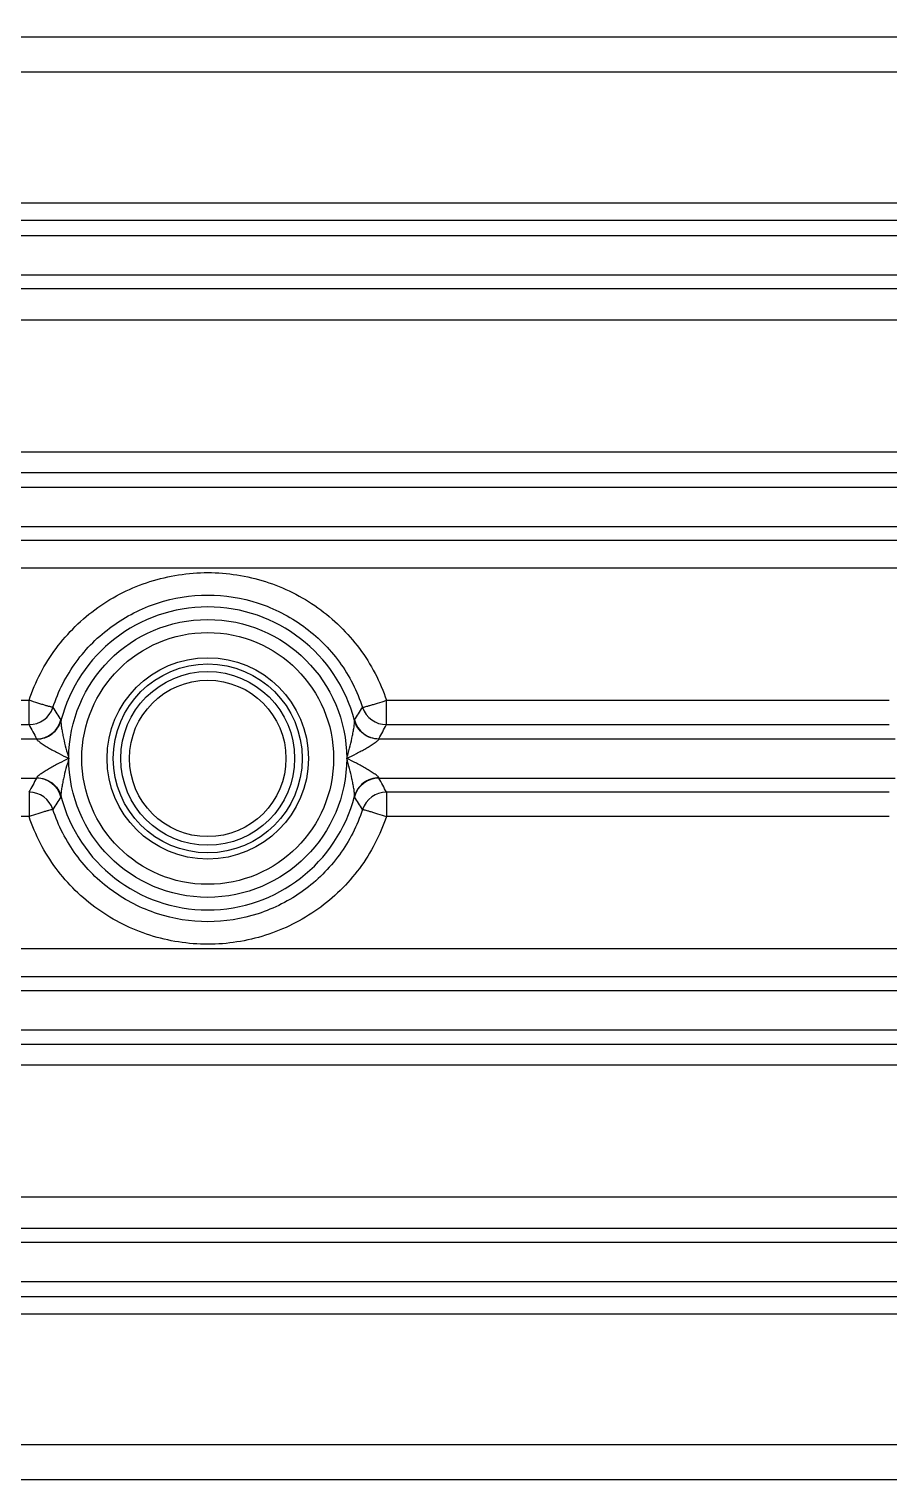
# Model space of a CAD drawing. Header units: millimetres. Extents: x -6 to 705, y -10 to 538.
# Drawn here: x 196.914 to 198.016, y 217.996 to 219.855 of the extents above; entities that cross this region are included whole.
import ezdxf

# ---------------------------------------------------------------- set-up
doc = ezdxf.new("R2010")
doc.units = ezdxf.units.MM
doc.linetypes.add('HIDDEN', pattern=[9.525, 6.35, -3.175])
doc.layers.add('DEFAULT_2', color=8, linetype='HIDDEN')

msp = doc.modelspace()

# ---------------------------------------------------------------- linework, layer by layer
at = {"color": 8, "linetype": 'Continuous', "lineweight": -3}
for p, q in [((199.2718, 219.8447), (195.014, 219.8447)), ((199.2718, 219.8), (195.014, 219.8)), ((195.014, 219.6328), (199.2718, 219.6328)), ((195.014, 219.6106), (199.2718, 219.6106)), ((194.9707, 219.5909), (199.3152, 219.5909)), ((194.9707, 219.5404), (199.3152, 219.5404)), ((199.2718, 219.5226), (195.014, 219.5226)), ((199.2718, 219.4825), (195.014, 219.4825)), ((196.0342, 219.3138), (198.2516, 219.3138)), ((196.0336, 219.2872), (198.2523, 219.2872)), ((196.0224, 219.2685), (198.2635, 219.2685)), ((195.5202, 219.218), (198.7656, 219.218)), ((198.855, 219.2002), (195.4309, 219.2002)), ((198.855, 219.1645), (195.4309, 219.1645)), ((196.2703, 218.9953), (196.914, 218.9953)), ((196.914, 218.9641), (196.914, 218.9953)), ((197.3719, 218.9641), (197.3719, 218.9953)), ((197.3719, 218.9953), (198.0156, 218.9953)), ((196.9549, 218.9701), (196.955, 218.9693)), ((197.3309, 218.9693), (197.3309, 218.9701)), ((196.2703, 218.9641), (196.914, 218.9641)), ((197.3719, 218.9641), (198.0156, 218.9641)), ((196.2623, 218.946), (196.9237, 218.946)), ((196.9237, 218.946), (196.9238, 218.9456)), ((197.3621, 218.946), (198.0236, 218.946)), ((197.3621, 218.9456), (197.3621, 218.946)), ((196.2623, 218.8956), (196.9237, 218.8956)), ((196.9238, 218.896), (196.9237, 218.8956)), ((197.3621, 218.8956), (197.3621, 218.896)), ((197.3621, 218.8956), (198.0236, 218.8956)), ((196.914, 218.8775), (196.914, 218.8463)), ((197.3719, 218.8775), (197.3719, 218.8463)), ((198.0156, 218.8775), (197.3719, 218.8775)), ((196.955, 218.8724), (196.9549, 218.8715)), ((197.3309, 218.8715), (197.3309, 218.8724)), ((196.914, 218.8463), (196.2703, 218.8463)), ((198.0156, 218.8463), (197.3719, 218.8463)), ((195.4309, 218.6771), (198.855, 218.6771)), ((195.4309, 218.6414), (198.855, 218.6414)), ((195.5202, 218.6236), (198.7656, 218.6236)), ((196.0224, 218.5731), (198.2635, 218.5731)), ((198.2523, 218.5544), (196.0336, 218.5544)), ((198.2516, 218.5278), (196.0342, 218.5278)), ((195.014, 218.3592), (199.2718, 218.3592)), ((195.014, 218.319), (199.2718, 218.319)), ((194.9707, 218.3012), (199.3152, 218.3012)), ((194.9707, 218.2507), (199.3152, 218.2507)), ((199.2718, 218.231), (195.014, 218.231)), ((199.2718, 218.2089), (195.014, 218.2089)), ((195.014, 218.0416), (199.2718, 218.0416)), ((195.014, 217.9969), (199.2718, 217.9969))]:
    msp.add_line(p, q, dxfattribs=at)
at = {"color": 1}
msp.add_circle((211.1234, 217.2284), 28.8225, dxfattribs=at)
at = {"color": 8, "linetype": 'Continuous', "lineweight": -3}
for radius in [0.178, 0.1613, 0.121, 0.1113, 0.1002]:
    msp.add_circle((197.1429, 218.9208), radius, dxfattribs=at)
for centre, radius, start, end in [((197.1429, 218.9208), 0.1941, 14.4554, 165.5446), ((196.914, 218.9964), 0.0323, 270.0451, 341.6655), ((196.9237, 218.9783), 0.0323, 270.0512, 345.2343), ((197.3027, 219.2031), 0.4186, 211.2017, 213.8226), ((196.9832, 219.2031), 0.4186, 326.1774, 328.7984), ((197.3622, 218.9783), 0.0323, 194.7668, 269.9494), ((197.3719, 218.9964), 0.0323, 198.3345, 269.9549), ((197.366, 219.1956), 0.5078, 207.1178, 209.4334), ((196.9246, 219.193), 0.5024, 330.5541, 332.8947), ((197.3612, 218.6486), 0.5024, 150.5541, 152.8947), ((196.9237, 218.8633), 0.0323, 14.7668, 89.9494), ((197.3622, 218.8633), 0.0323, 90.0514, 165.2351), ((196.9199, 218.646), 0.5078, 27.1178, 29.4334), ((196.914, 218.8452), 0.0323, 18.3345, 89.9549), ((197.3719, 218.8452), 0.0323, 90.0451, 161.6655), ((197.3027, 218.6385), 0.4186, 146.1773, 148.7983), ((197.1429, 218.9208), 0.1941, 194.4554, 345.5446), ((196.9832, 218.6385), 0.4186, 31.2015, 33.8226)]:
    msp.add_arc(centre, radius, start, end, dxfattribs=at)
for points, knots in [([(196.914, 218.9953), (196.9219, 219.0189), (196.9396, 219.0529), (196.9726, 219.0906), (197.011, 219.1228), (197.0678, 219.1511), (197.1305, 219.1608), (197.1805, 219.1569), (197.2293, 219.1455), (197.2861, 219.1171), (197.3404, 219.064), (197.364, 219.0189), (197.3719, 218.9953)], [0, 0, 0, 0, 0.12489, 0.187492, 0.250103, 0.375006, 0.500005, 0.562698, 0.625376, 0.75028, 0.875109, 1, 1, 1, 1]), ([(196.9446, 218.9862), (196.9514, 219.0069), (196.9716, 219.0463), (197.0184, 219.093), (197.0775, 219.1231), (197.1429, 219.1335), (197.2084, 219.1231), (197.2674, 219.093), (197.3143, 219.0463), (197.3345, 219.0069), (197.3412, 218.9862)], [0, 0, 0, 0, 0.124995, 0.249899, 0.374887, 0.499998, 0.62511, 0.750099, 0.875003, 1, 1, 1, 1]), ([(196.9446, 218.9862), (196.9445, 218.9862), (196.9443, 218.9863), (196.9437, 218.9863), (196.9429, 218.9865), (196.9413, 218.9869), (196.9387, 218.9876), (196.9349, 218.9887), (196.9304, 218.9901), (196.9233, 218.9923), (196.9178, 218.9941), (196.914, 218.9953)], [0, 0, 0, 0, 0.008418, 0.025691, 0.051788, 0.086549, 0.180902, 0.305121, 0.454886, 0.624896, 1, 1, 1, 1]), ([(197.3412, 218.9862), (197.3413, 218.9863), (197.3416, 218.9863), (197.3421, 218.9864), (197.343, 218.9865), (197.3446, 218.9869), (197.3472, 218.9876), (197.3509, 218.9888), (197.3554, 218.9901), (197.3625, 218.9923), (197.3681, 218.9939), (197.3719, 218.9953)], [0, 0, 0, 0, 0.007987, 0.025269, 0.051513, 0.086397, 0.180805, 0.305023, 0.454794, 0.62487, 1, 1, 1, 1]), ([(196.9238, 218.9456), (196.9307, 218.9456), (196.9449, 218.9502), (196.9532, 218.9626), (196.955, 218.9693)], [0, 0, 0, 0, 0.502749, 1, 1, 1, 1]), ([(196.955, 218.9693), (196.9549, 218.9686), (196.9549, 218.9672), (196.9551, 218.9639), (196.9558, 218.9591), (196.9568, 218.9531), (196.9586, 218.9445), (196.9612, 218.9337), (196.9637, 218.9251), (196.965, 218.9208)], [0, 0, 0, 0, 0.037345, 0.085882, 0.200847, 0.327223, 0.458715, 0.727999, 1, 1, 1, 1]), ([(197.3209, 218.9208), (197.3222, 218.9251), (197.3246, 218.9337), (197.3273, 218.9445), (197.329, 218.9531), (197.3301, 218.9591), (197.3308, 218.9639), (197.331, 218.9672), (197.331, 218.9686), (197.3309, 218.9693)], [0, 0, 0, 0, 0.272032, 0.541339, 0.672838, 0.799201, 0.914133, 0.962668, 1, 1, 1, 1]), ([(197.3621, 218.9456), (197.3552, 218.9456), (197.3409, 218.9502), (197.3326, 218.9626), (197.3309, 218.9693)], [0, 0, 0, 0, 0.502748, 1, 1, 1, 1]), ([(196.9238, 218.9456), (196.9237, 218.9453), (196.9244, 218.9444), (196.9256, 218.9433), (196.9274, 218.9419), (196.9305, 218.9397), (196.9348, 218.937), (196.9404, 218.9336), (196.9463, 218.9303), (196.9545, 218.9259), (196.9608, 218.9228), (196.965, 218.9208)], [0, 0, 0, 0, 0.020264, 0.057048, 0.106159, 0.162988, 0.289958, 0.426279, 0.567208, 0.710524, 1, 1, 1, 1]), ([(197.3209, 218.9208), (197.3251, 218.9228), (197.3314, 218.9259), (197.3395, 218.9303), (197.3454, 218.9336), (197.351, 218.937), (197.3554, 218.9397), (197.3585, 218.9419), (197.3603, 218.9433), (197.3615, 218.9444), (197.3621, 218.9453), (197.3621, 218.9456)], [0, 0, 0, 0, 0.289535, 0.432874, 0.57382, 0.71014, 0.837085, 0.893932, 0.942995, 0.979792, 1, 1, 1, 1]), ([(196.965, 218.9208), (196.9608, 218.9188), (196.9545, 218.9157), (196.9463, 218.9113), (196.9404, 218.908), (196.9348, 218.9047), (196.9305, 218.9019), (196.9274, 218.8997), (196.9256, 218.8983), (196.9244, 218.8972), (196.9237, 218.8963), (196.9238, 218.896)], [0, 0, 0, 0, 0.289432, 0.432722, 0.573627, 0.709937, 0.836919, 0.893753, 0.942884, 0.979664, 1, 1, 1, 1]), ([(196.965, 218.9208), (196.9637, 218.9165), (196.9612, 218.9079), (196.9586, 218.8971), (196.9568, 218.8885), (196.9558, 218.8825), (196.9551, 218.8777), (196.9549, 218.8744), (196.9549, 218.873), (196.955, 218.8724)], [0, 0, 0, 0, 0.271979, 0.541236, 0.672718, 0.799093, 0.914098, 0.962643, 1, 1, 1, 1]), ([(197.3621, 218.896), (197.3621, 218.8963), (197.3615, 218.8972), (197.3603, 218.8983), (197.3585, 218.8997), (197.3554, 218.9019), (197.351, 218.9047), (197.3454, 218.908), (197.3395, 218.9113), (197.3314, 218.9157), (197.3251, 218.9188), (197.3209, 218.9208)], [0, 0, 0, 0, 0.020324, 0.057103, 0.106236, 0.163066, 0.290045, 0.426358, 0.567267, 0.710561, 1, 1, 1, 1]), ([(197.3309, 218.8724), (197.331, 218.873), (197.331, 218.8744), (197.3308, 218.8777), (197.3301, 218.8825), (197.329, 218.8885), (197.3273, 218.8971), (197.3246, 218.9079), (197.3222, 218.9165), (197.3209, 218.9208)], [0, 0, 0, 0, 0.037355, 0.085901, 0.200896, 0.327273, 0.458757, 0.728018, 1, 1, 1, 1]), ([(196.9238, 218.896), (196.9307, 218.896), (196.9449, 218.8914), (196.9532, 218.879), (196.955, 218.8724)], [0, 0, 0, 0, 0.502748, 1, 1, 1, 1]), ([(197.3621, 218.896), (197.3552, 218.896), (197.3409, 218.8914), (197.3326, 218.879), (197.3309, 218.8724)], [0, 0, 0, 0, 0.50275, 1, 1, 1, 1]), ([(196.9446, 218.8554), (196.9446, 218.8553), (196.9443, 218.8553), (196.9437, 218.8552), (196.9429, 218.8551), (196.9413, 218.8547), (196.9387, 218.854), (196.9349, 218.8529), (196.9304, 218.8515), (196.9233, 218.8493), (196.9177, 218.8477), (196.914, 218.8463)], [0, 0, 0, 0, 0.007988, 0.025273, 0.051518, 0.086404, 0.180812, 0.305029, 0.454799, 0.624873, 1, 1, 1, 1]), ([(197.3718, 218.8463), (197.3639, 218.8227), (197.3463, 218.7887), (197.3133, 218.751), (197.2748, 218.7189), (197.2181, 218.6905), (197.1429, 218.6788), (197.0678, 218.6905), (197.011, 218.7189), (196.9726, 218.751), (196.9396, 218.7887), (196.9219, 218.8227), (196.914, 218.8463)], [0, 0, 0, 0, 0.124895, 0.187501, 0.250108, 0.375009, 0.500003, 0.624997, 0.749902, 0.812507, 0.875109, 1, 1, 1, 1]), ([(197.3412, 218.8554), (197.3345, 218.8347), (197.3143, 218.7953), (197.2674, 218.7486), (197.2084, 218.7185), (197.1429, 218.7081), (197.0775, 218.7185), (197.0184, 218.7486), (196.9716, 218.7953), (196.9514, 218.8347), (196.9446, 218.8554)], [0, 0, 0, 0, 0.125007, 0.249909, 0.374898, 0.500006, 0.625115, 0.750106, 0.875006, 1, 1, 1, 1]), ([(197.3412, 218.8554), (197.3413, 218.8554), (197.3416, 218.8554), (197.3421, 218.8553), (197.343, 218.8551), (197.3446, 218.8547), (197.3472, 218.854), (197.3509, 218.8529), (197.3555, 218.8515), (197.3625, 218.8493), (197.3681, 218.8476), (197.3719, 218.8463)], [0, 0, 0, 0, 0.008409, 0.025678, 0.051773, 0.086533, 0.180885, 0.305107, 0.454874, 0.624888, 1, 1, 1, 1])]:
    msp.add_open_spline(points, degree=3, knots=knots, dxfattribs=at)
at = {"layer": 'DEFAULT_2', "color": 8, "linetype": 'HIDDEN', "lineweight": -3}
msp.add_circle((197.1429, 218.9208), 0.129, dxfattribs=at)

doc.saveas('drawing.dxf')
